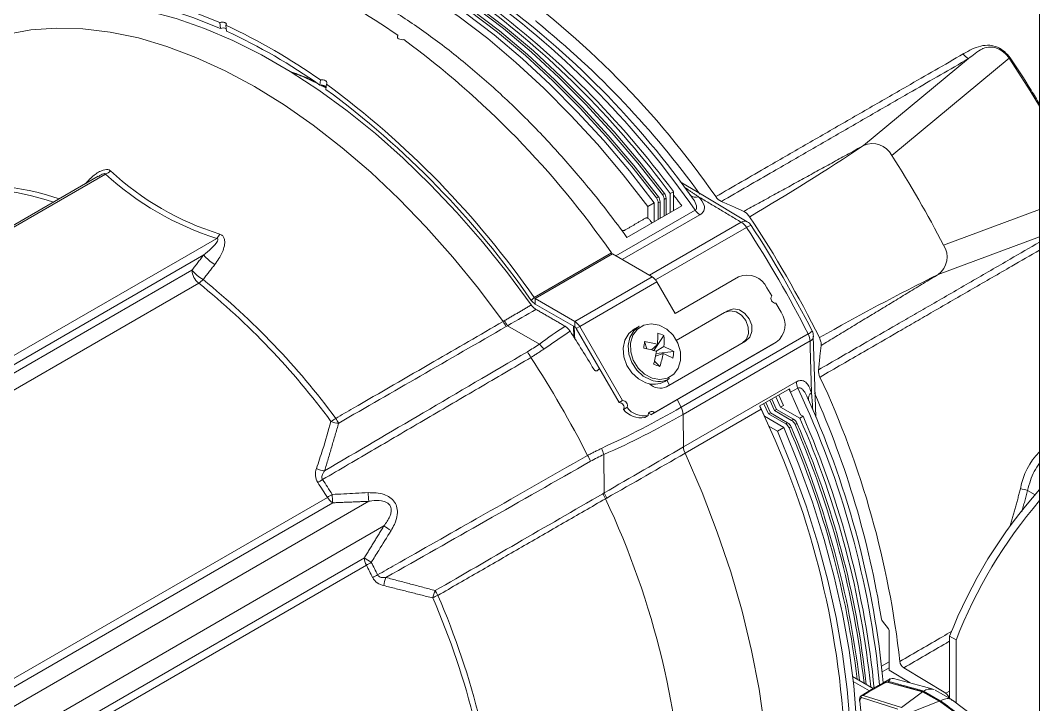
# Model space of a CAD drawing. Extents: x 8 to 113, y 2 to 87.
# Drawn here: x 76.43 to 81.84, y 66.85 to 70.48 of the extents above; entities that cross this region are included whole.
import ezdxf

# ---------------------------------------------------------------- set-up
doc = ezdxf.new("R2010")
doc.units = 0
doc.header["$MEASUREMENT"] = 0
doc.layers.add('OBJECT', color=7, linetype='CONTINUOUS')

msp = doc.modelspace()

# ---------------------------------------------------------------- linework, layer by layer
at = {"layer": 'OBJECT', "linetype": 'Continuous', "lineweight": 15}
for p, q in [((81.8421, 66.5225), (81.8421, 73.5571)), ((77.4957, 70.4368), (77.4927, 70.4677)), ((77.5274, 70.4226), (77.5247, 70.4534)), ((78.4356, 70.3892), (78.4367, 70.4004)), ((80.9082, 69.8158), (81.4655, 70.2768)), ((81.0578, 69.7635), (81.6807, 70.2785)), ((78.0239, 70.136), (78.0266, 70.1637)), ((78.0555, 70.1136), (78.0585, 70.1411)), ((76.848, 69.6526), (73.7417, 67.8594)), ((73.7569, 67.858), (76.8858, 69.6642)), ((79.8087, 69.5377), (79.8193, 69.5437)), ((79.8405, 69.556), (79.851, 69.5621)), ((79.8989, 69.5712), (79.8819, 69.5614)), ((79.8819, 69.4602), (79.8819, 69.5614)), ((79.8989, 69.47), (79.8989, 69.5712)), ((79.6529, 69.328), (79.9441, 69.4961)), ((79.7633, 69.493), (79.7972, 69.5125)), ((79.7633, 69.493), (79.7633, 69.4304)), ((79.7972, 69.5125), (79.7972, 69.4113)), ((79.8289, 69.5176), (79.8184, 69.5115)), ((79.8184, 69.5115), (79.8184, 69.4235)), ((79.8289, 69.5176), (79.8289, 69.4296)), ((79.8607, 69.5359), (79.8502, 69.5298)), ((79.8502, 69.5298), (79.8502, 69.4418)), ((79.8607, 69.5359), (79.8607, 69.4479)), ((79.5944, 69.2306), (80.0147, 69.4733)), ((80.0402, 69.449), (79.6281, 69.2111)), ((81.3328, 69.2872), (81.8421, 69.4768)), ((79.7721, 69.128), (80.2593, 69.4093)), ((80.2872, 69.3815), (79.805, 69.1031)), ((81.3032, 69.1316), (81.8421, 69.3319)), ((74.347, 67.5173), (77.4759, 69.3236)), ((74.3675, 67.4808), (77.4071, 69.2355)), ((79.1599, 69.0102), (79.5701, 69.2469)), ((79.1661, 69.0043), (79.5762, 69.2411)), ((79.7865, 69.1197), (79.5762, 69.2411)), ((74.3652, 67.4351), (77.3447, 69.1551)), ((79.3763, 68.8829), (79.7865, 69.1197)), ((79.9089, 68.925), (80.2447, 69.1189)), ((77.3804, 69.086), (74.3972, 67.3638)), ((79.4018, 68.856), (79.812, 69.0928)), ((79.812, 69.0928), (79.9089, 68.925)), ((80.4206, 69.0183), (80.3956, 69.0616)), ((79.1451, 68.9949), (79.1599, 69.0102)), ((79.1661, 69.0043), (79.1661, 68.9749)), ((79.3763, 68.8829), (79.1661, 69.0043)), ((79.3763, 68.8536), (79.1661, 68.9749)), ((80.4706, 68.9317), (80.4431, 68.9794)), ((79.9141, 68.7819), (80.1888, 68.9405)), ((79.9141, 68.7819), (80.1708, 68.9301)), ((80.1708, 68.9301), (80.1888, 68.9405)), ((79.1881, 68.7631), (79.0197, 68.8604)), ((79.3687, 68.8579), (79.3714, 68.7985)), ((79.3763, 68.8536), (79.3763, 68.8829)), ((79.4018, 68.856), (79.3838, 68.8456)), ((79.6108, 68.4526), (79.3838, 68.8456)), ((79.6288, 68.463), (79.4018, 68.856)), ((79.7181, 68.8586), (79.6919, 68.8434)), ((79.8488, 68.8088), (79.7946, 68.7287)), ((79.94, 68.4276), (80.6138, 68.8166)), ((80.654, 68.3761), (80.6415, 68.8052)), ((79.7466, 68.7764), (79.7579, 68.7383)), ((79.7797, 68.3885), (80.4267, 68.7621)), ((79.7821, 68.7322), (79.8141, 68.7613)), ((79.7977, 68.3989), (80.4447, 68.7725)), ((79.8491, 68.7493), (79.8073, 68.7249)), ((80.2823, 68.7786), (79.863, 68.5365)), ((80.6239, 68.7793), (79.9501, 68.3903)), ((80.4267, 68.7621), (80.4447, 68.7725)), ((79.8047, 68.6995), (79.8442, 68.7122)), ((79.9012, 68.723), (79.8072, 68.7128)), ((79.8271, 68.6448), (79.7987, 68.6726)), ((79.853, 68.5646), (79.8791, 68.5797)), ((79.8645, 68.5713), (79.8784, 68.5454)), ((79.9527, 68.2174), (80.5513, 68.563)), ((80.3581, 68.4346), (80.5153, 68.5254)), ((80.5208, 68.5073), (80.513, 68.5241)), ((80.5596, 68.5296), (80.5208, 68.5073)), ((79.6288, 68.463), (79.6108, 68.4526)), ((79.9188, 68.4688), (79.94, 68.4276)), ((80.4112, 68.4652), (80.4357, 68.4107)), ((80.4217, 68.4713), (80.4463, 68.4168)), ((80.4675, 68.4291), (80.4429, 68.4836)), ((80.4825, 68.4377), (80.4579, 68.4923)), ((80.5208, 68.5073), (80.574, 68.3872)), ((80.6212, 68.4545), (80.6111, 68.4771)), ((79.6529, 68.4266), (79.6349, 68.4162)), ((80.3649, 68.4173), (79.9609, 68.184)), ((80.3582, 68.4347), (80.3828, 68.3802)), ((80.3794, 68.4469), (80.404, 68.3924)), ((80.3899, 68.453), (80.4145, 68.3985)), ((80.4357, 68.4107), (80.4463, 68.4168)), ((80.4357, 68.4107), (80.5265, 68.3583)), ((80.4463, 68.4168), (80.5371, 68.3644)), ((80.4825, 68.4377), (80.4675, 68.4291)), ((80.5698, 68.37), (80.4675, 68.4291)), ((79.7472, 68.3736), (79.7652, 68.384)), ((79.7977, 68.3989), (79.7797, 68.3885)), ((79.9501, 68.3903), (79.9527, 68.2174)), ((80.3819, 68.3797), (80.3828, 68.3802)), ((80.3828, 68.3802), (80.4851, 68.3211)), ((80.404, 68.3924), (80.4145, 68.3985)), ((80.404, 68.3924), (80.4948, 68.34)), ((80.4145, 68.3985), (80.5053, 68.3461)), ((80.5265, 68.3583), (80.5371, 68.3644)), ((80.5867, 68.3798), (80.5698, 68.37)), ((80.5867, 68.3798), (80.574, 68.3872)), ((80.4046, 68.3284), (80.4511, 68.3015)), ((80.4511, 68.3015), (80.4851, 68.3211)), ((80.4948, 68.34), (80.5053, 68.3461)), ((80.5231, 68.3246), (80.5126, 68.3186)), ((80.5549, 68.343), (80.5443, 68.3369)), ((79.5298, 68.177), (79.5314, 67.9735)), ((81.7784, 67.9869), (81.818, 67.9642)), ((75.2921, 66.3503), (78.0632, 67.9501)), ((78.0918, 67.9213), (75.3218, 66.3223)), ((75.4162, 66.2739), (78.2834, 67.9291)), ((78.3633, 67.7988), (75.4933, 66.142)), ((75.4895, 66.0298), (78.2595, 67.6289)), ((78.27, 67.5909), (75.4989, 65.9911)), ((81.0081, 67.293), (81.0398, 67.2535)), ((81.0433, 67.2444), (81.0433, 67.0337)), ((81.3987, 67.1937), (81.3648, 67.2133)), ((81.3648, 66.8836), (81.3648, 67.2133)), ((81.3987, 66.8602), (81.3987, 67.1937)), ((81.0433, 67.078), (81.0035, 67.055)), ((81.0067, 67.0242), (81.0433, 67.0453)), ((81.155, 66.9658), (81.0433, 67.0337)), ((81.3441, 66.9108), (81.121, 67.0463)), ((80.9596, 66.9367), (80.8502, 66.9998)), ((80.9389, 66.9242), (80.8533, 66.9736)), ((81.0152, 66.9685), (80.9619, 66.9377)), ((81.0483, 66.9876), (81.0152, 66.9685)), ((81.2215, 66.9196), (81.0337, 66.9699)), ((81.0408, 66.974), (81.0348, 66.9705)), ((81.0348, 66.9705), (81.2226, 66.9202)), ((80.9064, 66.8999), (81.1085, 66.8353)), ((81.221, 66.9192), (81.1096, 66.8359)), ((81.221, 66.9192), (81.2215, 66.9196)), ((81.309, 66.8684), (81.221, 66.9192)), ((81.2226, 66.9202), (81.2231, 66.9206)), ((81.2268, 66.9227), (81.2231, 66.9206)), ((81.2231, 66.9206), (81.3115, 66.8695)), ((81.2268, 66.9227), (81.2272, 66.9229)), ((81.3152, 66.8717), (81.2268, 66.9227)), ((81.3755, 66.8774), (81.2885, 66.9277)), ((81.3441, 66.9108), (81.3648, 66.9227)), ((81.0894, 66.8271), (80.8967, 66.8888)), ((81.1575, 66.8083), (81.309, 66.8684)), ((81.5145, 66.7221), (81.3105, 66.8689)), ((81.3115, 66.8695), (81.3152, 66.8717)), ((81.3155, 66.8718), (81.3152, 66.8717)), ((81.6615, 66.6621), (81.3794, 66.8748))]:
    msp.add_line(p, q, dxfattribs=at)
at = {"layer": 'OBJECT', "linetype": 'Continuous', "lineweight": 15, "flags": 128}
for points in [[(79.8193, 69.5437), (79.6887, 69.7102), (79.5534, 69.8695), (79.4138, 70.0212), (79.2706, 70.1645), (79.1244, 70.2989), (78.9756, 70.4239), (78.8251, 70.5388), (78.6732, 70.6433), (78.5208, 70.737), (78.3683, 70.8193), (78.2165, 70.8901), (78.0659, 70.949), (77.9172, 70.9958), (77.771, 71.0303), (77.6278, 71.0523), (77.4882, 71.0617), (77.3529, 71.0586), (77.2223, 71.0429)], [(79.8405, 69.556), (79.7099, 69.7224), (79.5746, 69.8818), (79.435, 70.0334), (79.2918, 70.1768), (79.1456, 70.3112), (78.9969, 70.4361), (78.8463, 70.5511), (78.6945, 70.6556), (78.542, 70.7492), (78.3896, 70.8316), (78.2377, 70.9024), (78.0871, 70.9613), (77.9384, 71.008), (77.7922, 71.0425), (77.649, 71.0645), (77.5094, 71.074), (77.3741, 71.0709), (77.2435, 71.0552)], [(79.851, 69.5621), (79.7205, 69.7285), (79.5851, 69.8879), (79.4456, 70.0395), (79.3024, 70.1828), (79.1561, 70.3172), (79.0074, 70.4422), (78.8568, 70.5571), (78.705, 70.6616), (78.5525, 70.7553), (78.4001, 70.8377), (78.2483, 70.9084), (78.0977, 70.9673), (77.949, 71.0141), (77.8027, 71.0486), (77.6595, 71.0706), (77.52, 71.0801), (77.3846, 71.0769), (77.2541, 71.0613)], [(79.7633, 69.493), (79.632, 69.6613), (79.4958, 69.8224), (79.3553, 69.9758), (79.211, 70.1207), (79.0636, 70.2566), (78.9137, 70.3829), (78.7619, 70.499), (78.6088, 70.6046), (78.4551, 70.699), (78.3014, 70.7821), (78.1483, 70.8533), (77.9965, 70.9124), (77.8466, 70.9592), (77.6992, 70.9935), (77.5549, 71.0151), (77.4144, 71.024), (77.2782, 71.02), (77.147, 71.0033)], [(79.7972, 69.5125), (79.6659, 69.6809), (79.5297, 69.842), (79.3892, 69.9954), (79.245, 70.1403), (79.0976, 70.2762), (78.9477, 70.4025), (78.7959, 70.5186), (78.6428, 70.6242), (78.489, 70.7186), (78.3353, 70.8016), (78.1822, 70.8729), (78.0304, 70.932), (77.8805, 70.9788), (77.7331, 71.0131), (77.5889, 71.0347), (77.4484, 71.0436), (77.3122, 71.0396), (77.1809, 71.0229)], [(79.8087, 69.5377), (79.6782, 69.7041), (79.5428, 69.8635), (79.4033, 70.0151), (79.2601, 70.1584), (79.1138, 70.2928), (78.9651, 70.4178), (78.8145, 70.5327), (78.6627, 70.6372), (78.5103, 70.7309), (78.3578, 70.8133), (78.206, 70.884), (78.0554, 70.9429), (77.9067, 70.9897), (77.7604, 71.0242), (77.6172, 71.0462), (77.4777, 71.0557), (77.3423, 71.0525), (77.2118, 71.0368)], [(77.4927, 70.4677), (77.3451, 70.527), (77.1992, 70.5746), (77.0556, 70.6104), (76.9149, 70.6342), (76.7775, 70.6459), (76.6441, 70.6456), (76.5152, 70.6331), (76.3913, 70.6085)], [(77.4957, 70.4368), (77.3497, 70.4954), (77.2054, 70.5425), (77.0634, 70.5779), (76.9241, 70.6015), (76.7882, 70.6131), (76.6563, 70.6127), (76.5287, 70.6003), (76.4061, 70.576)], [(76.4344, 70.5351), (76.5612, 70.5593), (76.6931, 70.5707), (76.8297, 70.5694), (76.9704, 70.5552), (77.1146, 70.5283), (77.2616, 70.4887), (77.4109, 70.4367), (77.5618, 70.3725), (77.7137, 70.2963), (77.8658, 70.2084), (78.0177, 70.1093), (78.1686, 69.9993), (78.3179, 69.8789), (78.465, 69.7487), (78.6091, 69.6092), (78.7498, 69.4609), (78.8864, 69.3046), (79.0183, 69.1408), (79.1451, 68.9703)], [(78.9956, 68.8828), (78.8652, 69.0572), (78.7292, 69.2243), (78.5882, 69.3833), (78.443, 69.5335), (78.2942, 69.674), (78.1425, 69.8044), (77.9887, 69.9239), (77.8333, 70.0321), (77.6773, 70.1284), (77.5212, 70.2123), (77.3659, 70.2835), (77.212, 70.3416), (77.0603, 70.3864), (76.9115, 70.4176), (76.7663, 70.4351), (76.6254, 70.4388), (76.4894, 70.4288), (76.3589, 70.405)], [(81.8421, 70.0243), (81.7928, 70.1062), (81.6807, 70.2785), (81.6807, 70.2785), (81.6807, 70.2785)], [(80.2906, 69.4117), (80.0646, 69.547), (79.9352, 69.6234)], [(79.9684, 69.5795), (79.9685, 69.5795), (79.9765, 69.5823)], [(79.9971, 69.5417), (79.9917, 69.5493), (79.9823, 69.5616)], [(80.1888, 68.9405), (80.2177, 68.949), (80.2493, 68.9438), (80.2788, 68.9258), (80.3017, 68.8977), (80.3146, 68.8638), (80.3154, 68.8293), (80.3041, 68.7994), (80.2823, 68.7786)], [(80.1708, 68.9301), (80.1997, 68.9386), (80.2313, 68.9334), (80.2608, 68.9154), (80.2837, 68.8873), (80.2966, 68.8534), (80.2974, 68.8189), (80.2861, 68.789), (80.2643, 68.7682)], [(79.6919, 68.8434), (79.6626, 68.8186), (79.6422, 68.7832), (79.6333, 68.7407), (79.6368, 68.6949), (79.6524, 68.6499), (79.6786, 68.6098), (79.7132, 68.578), (79.753, 68.5575)], [(79.7181, 68.8586), (79.6887, 68.8337), (79.6683, 68.7983), (79.6595, 68.7558), (79.663, 68.71), (79.6786, 68.6651), (79.7048, 68.6249), (79.7394, 68.5931), (79.7792, 68.5726)], [(79.786, 68.5817), (79.8279, 68.5744), (79.8676, 68.5816), (79.9011, 68.6026), (79.9252, 68.6354), (79.9375, 68.6767), (79.9367, 68.7226), (79.9231, 68.7684), (79.8978, 68.8097), (79.8635, 68.8425), (79.8233, 68.8636), (79.7814, 68.8709), (79.7417, 68.8637), (79.7082, 68.8426), (79.6841, 68.8098), (79.6719, 68.7685), (79.6726, 68.7227), (79.6862, 68.6769), (79.7115, 68.6356), (79.7459, 68.6027), (79.786, 68.5817)], [(80.4511, 65.2803), (80.5312, 65.3857), (80.6027, 65.5017), (80.6653, 65.6278), (80.7187, 65.7635), (80.7627, 65.9083), (80.7971, 66.0616), (80.8218, 66.2226), (80.8366, 66.3909), (80.8416, 66.5655), (80.8366, 66.7459), (80.8218, 66.9313), (80.7971, 67.1208), (80.7627, 67.3138), (80.7187, 67.5094), (80.6653, 67.7068), (80.6027, 67.9051), (80.5312, 68.1037), (80.4511, 68.3015)], [(80.4851, 65.2999), (80.5652, 65.4053), (80.6367, 65.5213), (80.6992, 65.6474), (80.7526, 65.7831), (80.7966, 65.9279), (80.831, 66.0812), (80.8557, 66.2422), (80.8706, 66.4105), (80.8755, 66.5851), (80.8706, 66.7655), (80.8557, 66.9508), (80.831, 67.1404), (80.7966, 67.3334), (80.7526, 67.529), (80.6992, 67.7264), (80.6367, 67.9247), (80.5652, 68.1233), (80.4851, 68.3211)], [(80.4067, 66.3431), (80.4001, 66.5346), (80.3825, 66.7317), (80.3538, 66.9333), (80.3142, 67.1384), (80.2639, 67.3462), (80.2031, 67.5556), (80.1321, 67.7658), (80.0512, 67.9756), (79.9609, 68.184)], [(81.0321, 66.9707), (81.026, 66.9713), (81.0203, 66.9706), (81.0152, 66.9685), (81.0152, 66.9685)], [(81.2826, 66.9308), (81.2265, 66.9463), (81.0666, 66.9899)], [(80.9597, 66.9363), (80.9499, 66.9308), (80.8945, 66.8976)]]:
    msp.add_lwpolyline(points, dxfattribs=at)
at = {"layer": 'OBJECT', "linetype": 'Continuous', "lineweight": 15}
for centre, radius, start, end in [((76.6129, 67.8208), 3.1592, 54.7402, 65.2652), ((76.2243, 66.8296), 4.7523, 34.8508, 54.5369), ((76.2212, 66.8614), 4.63, 35.6754, 54.6838), ((76.0576, 66.7196), 4.8209, 34.8332, 53.8858), ((75.9952, 66.6875), 4.8533, 36.4543, 53.2505), ((75.9698, 66.6706), 4.8643, 36.463, 52.9736), ((79.191, 70.488), 0.0242, 200.7407, 230.4617), ((76.1766, 66.7622), 4.7684, 35.895, 51.0292), ((77.5086, 70.4077), 0.0318, 56.1541, 113.951), ((76.2028, 67.584), 3.1592, 54.7402, 65.2652), ((76.2197, 67.584), 3.1253, 54.7402, 65.2652), ((78.4461, 70.3936), 0.0117, 143.8303, 234.1442), ((78.4604, 70.4117), 0.0349, 236.6858, 283.6717), ((75.5989, 66.481), 4.8395, 34.8574, 53.6307), ((81.5592, 70.5026), 0.2549, 298.4687, 299.6715), ((78.035, 70.1299), 0.0348, 56.8503, 104.007), ((78.0486, 70.1481), 0.0121, 324.6583, 59.9385), ((75.1888, 66.2442), 4.8395, 34.8574, 53.6307), ((78.0323, 70.1022), 0.0348, 59.3167, 104.1065), ((75.2165, 66.2586), 4.7876, 34.8574, 53.6307), ((73.7557, 80.5844), 12.9275, 300.43233, 303.59243), ((80.9554, 69.7106), 0.1153, 27.3445, 114.1373), ((75.9721, 66.5098), 6.0375, 27.38935, 32.61065), ((76.8588, 69.7391), 0.0796, 289.7744, 313.0539), ((77.9508, 70.8277), 1.5773, 227.5279, 252.4775), ((77.932, 70.7771), 1.4965, 227.0914, 252.914), ((76.2002, 68.274), 1.3331, 70.7389, 99.0218), ((76.1808, 68.2614), 1.3255, 71.0911, 99.0417), ((75.183, 66.0871), 5.5212, 35.9442, 39.4044), ((79.7833, 69.5156), 0.0456, 2.5282, 38.0842), ((79.8046, 69.5278), 0.0456, 2.5282, 38.0842), ((79.8151, 69.5339), 0.0456, 2.5282, 38.0842), ((80.0164, 69.5837), 0.0425, 228.4027, 292.5518), ((80.1877, 69.5879), 0.0765, 213.9613, 243.6163), ((79.7728, 69.5095), 0.0456, 2.5282, 38.0842), ((80.0842, 69.5209), 0.0843, 214.4455, 238.5548), ((75.2602, 66.0988), 6.0486, 26.49364, 33.50636), ((75.5396, 66.335), 5.2399, 35.8638, 36.1036), ((80.2774, 69.3837), 0.0314, 64.1689, 125.2267), ((80.2138, 69.3356), 0.0866, 32.0494, 58.329), ((80.323, 69.3352), 0.0586, 101.66, 127.679), ((75.2038, 66.0663), 6.0689, 26.94751, 33.11139), ((80.2593, 69.3587), 0.062, 33.1153, 59.1512), ((75.2665, 66.1025), 6.0228, 26.94699, 33.11191), ((77.4116, 69.3868), 0.0902, 315.4777, 333.5379), ((79.6332, 69.3799), 0.0151, 226.7261, 292.5033), ((81.2365, 69.2249), 0.1147, 305.5995, 32.9149), ((77.5881, 69.387), 0.236, 219.9359, 238.8525), ((79.5869, 69.2585), 0.0204, 214.4298, 238.5676), ((77.442, 69.1617), 0.0976, 183.8769, 230.8413), ((77.5257, 69.3068), 0.2362, 219.9615, 238.8161), ((79.7475, 69.0573), 0.0736, 28.8556, 58.0453), ((80.291, 69.0132), 0.1153, 24.8163, 113.6431), ((87.2735, 57.135), 13.4002, 116.4578, 119.50643), ((77.3268, 69.1755), 0.1043, 300.9302, 317.2684), ((74.8926, 66.003), 3.9616, 36.3743, 51.099), ((74.908, 66.0122), 3.9738, 36.3743, 51.099), ((79.1768, 69.0217), 0.0204, 214.4298, 238.5676), ((80.4422, 69.0048), 0.0254, 147.8486, 272.1514), ((79.2023, 69.0341), 0.0694, 214.4298, 238.5676), ((80.3764, 68.8653), 0.1153, 306.3512, 35.1851), ((79.4541, 69.1531), 0.5322, 210.5136, 213.9024), ((79.4125, 69.1352), 0.4794, 211.2145, 214.976), ((81.5069, 65.5765), 3.941, 123.6336, 126.0425), ((79.3374, 68.8205), 0.0736, 28.8556, 58.0453), ((79.3649, 68.8352), 0.0216, 28.8556, 58.0453), ((74.3505, 65.5742), 5.9677, 30.80363, 33.07497), ((79.3964, 68.805), 0.42, 354.0364, 2.0583), ((79.7587, 68.601), 0.2265, 66.5662, 75.3076), ((79.5412, 68.7776), 0.3091, 354.7516, 5.7999), ((80.591, 68.8717), 0.0597, 292.4547, 317.9801), ((80.5366, 68.7756), 0.0874, 2.3953, 27.9368), ((80.6118, 68.8071), 0.0304, 293.5898, 356.2904), ((80.5801, 68.8037), 0.062, 1.6775, 26.944), ((78.9766, 68.5662), 0.289, 35.8241, 42.9501), ((80.7804, 68.6219), 1.0453, 171.4973, 173.4128), ((79.5876, 68.0119), 0.7461, 72.719, 78.053), ((79.6693, 68.2717), 0.5106, 73.517, 81.2846), ((79.738, 68.464), 0.3061, 57.7971, 68.7301), ((78.6928, 68.4261), 0.5231, 30.5115, 34.4186), ((74.2764, 65.5309), 5.8033, 27.07702, 33.00131), ((79.1134, 68.8396), 0.7053, 344.9139, 350.5885), ((79.3582, 68.7996), 0.4938, 341.7309, 349.8111), ((79.6951, 68.3145), 0.4248, 61.6827, 69.4531), ((79.672, 68.7358), 0.2295, 348.0887, 356.8214), ((80.1089, 69.5132), 0.9131, 249.8536, 252.0202), ((80.7456, 68.6216), 0.0765, 176.3865, 206.0381), ((79.8215, 68.6835), 0.1187, 249.1349, 299.0506), ((76.3052, 66.5464), 4.8249, 6.3466, 25.0328), ((79.7953, 68.6684), 0.1187, 249.1349, 299.0506), ((79.8288, 68.6098), 0.0809, 225.2472, 295.0434), ((80.5848, 68.5366), 0.0704, 189.2081, 204.6513), ((80.6364, 68.5663), 0.0851, 182.1755, 205.4884), ((76.2305, 66.4899), 4.7856, 5.5871, 25.2282), ((79.6295, 68.4373), 0.0257, 335.5131, 91.6207), ((80.6571, 68.4718), 0.0419, 127.1846, 190.8924), ((76.2163, 66.5379), 4.8476, 9.0964, 23.9276), ((77.467, 72.7102), 4.9453, 294.497, 300.0042), ((79.6115, 68.4269), 0.0257, 335.5131, 91.6207), ((79.7262, 68.4875), 0.1158, 218.0043, 280.4551), ((79.7442, 68.4979), 0.1158, 218.0043, 280.4551), ((79.8627, 68.3866), 0.0874, 2.3953, 27.9368), ((80.5099, 68.4842), 0.1597, 198.0986, 204.7873), ((76.2472, 66.4457), 4.5653, 1.6388, 25.585), ((76.2896, 66.5196), 4.7441, 5.4331, 24.0705), ((77.9281, 68.616), 0.3054, 300.344, 305.9853), ((78.5725, 68.6442), 0.5404, 210.6261, 213.7808), ((77.8252, 72.0572), 4.2381, 293.7154, 300.0907), ((79.7832, 68.3877), 0.0184, 37.8552, 191.4554), ((79.763, 68.3725), 0.0232, 43.8649, 81.1845), ((80.502, 68.3199), 0.0456, 21.915, 57.4733), ((80.5125, 68.3259), 0.0456, 21.915, 57.4733), ((76.2352, 66.4641), 4.7351, 5.8244, 23.7352), ((76.2629, 66.4775), 4.7238, 5.5427, 23.7476), ((78.1248, 68.4513), 0.1076, 246.7406, 269.2238), ((80.4702, 68.3015), 0.0456, 21.915, 57.4733), ((80.4808, 68.3076), 0.0456, 21.915, 57.4733), ((76.0557, 66.3928), 4.8551, 7.0155, 23.3685), ((76.0727, 66.4012), 4.8483, 6.8435, 23.3738), ((76.1928, 66.441), 4.7466, 6.3392, 23.5421), ((76.21, 66.4493), 4.7396, 6.1647, 23.5495), ((79.253, 68.0934), 0.2891, 16.8027, 23.7807), ((167.7745, -83.9615), 175.7017, 119.989065, 120.14781), ((80.0377, 68.2207), 0.0851, 182.1755, 205.4884), ((82.0798, 67.9437), 0.3428, 133.9031, 171.196), ((78.9821, 67.9118), 0.5301, 25.6874, 29.4626), ((47.1558, 125.0393), 65.6407, 299.566687, 299.984665), ((78.0839, 68.0728), 0.0843, 159.0132, 211.632), ((78.056, 68.2018), 0.1111, 242.7785, 266.1738), ((77.7302, 68.5133), 0.5607, 300.1874, 303.2626), ((74.1443, 65.4562), 4.6451, 32.4713, 33.6268), ((74.158, 65.4641), 4.6594, 32.4713, 33.6268), ((78.8683, 68.0007), 0.5893, 182.4958, 186.9728), ((83.7349, 66.2944), 2.542, 138.127, 158.8102), ((82.0128, 69.0135), 1.053, 255.0426, 257.1376), ((77.6511, 68.6602), 0.821, 300.1273, 302.2279), ((78.1376, 67.9955), 0.0872, 211.3843, 238.2804), ((78.8418, 67.9918), 0.7533, 181.9862, 185.3672), ((80.0087, 68.208), 0.5399, 206.2218, 209.4714), ((79.9727, 68.1809), 0.4876, 205.1666, 208.764), ((75.5566, 66.0619), 4.4038, 1.7148, 25.2792), ((83.7689, 66.2748), 2.542, 139.2863, 158.8102), ((78.7227, 68.2955), 0.6131, 234.1086, 238.3564), ((78.3473, 67.6326), 0.0878, 182.4367, 208.3975), ((78.7184, 68.3064), 0.8182, 235.8909, 238.9557), ((78.6582, 66.9147), 0.7796, 117.6484, 119.8605), ((74.1595, 65.4618), 4.6592, 26.4781, 27.3912), ((74.1458, 65.4539), 4.6449, 26.4781, 27.3912), ((78.591, 67.0232), 0.5782, 116.8307, 119.813), ((78.3763, 67.5631), 0.0822, 207.7401, 260.3261), ((78.475, 67.475), 0.1127, 153.5896, 176.3808), ((78.7306, 67.4018), 0.1089, 150.261, 172.1247), ((79.1274, 67.6991), 0.5484, 206.3405, 209.3598), ((78.7741, 67.1508), 0.306, 114.0207, 119.6513), ((74.7943, 65.7583), 4.1722, 13.8093, 23.4219), ((74.8093, 65.7667), 4.185, 13.8093, 23.4219), ((81.0272, 67.3085), 0.0246, 189.7925, 219.0053), ((81.0281, 67.2438), 0.0152, 2.4525, 39.9574), ((81.1472, 67.0854), 0.047, 186.876, 236.1987), ((81.4331, 66.1004), 0.9574, 114.7615, 123.3732), ((81.1179, 66.697), 0.2868, 107.4081, 122.896), ((81.0329, 66.9623), 0.00846, 76.961, 95.3637), ((81.0526, 66.9694), 0.0206, 176.411, 179.0122), ((81.0331, 66.966), 0.00391, 80.4327, 104.5288), ((81.0467, 66.95), 0.0237, 120.012, 123.1516), ((80.9167, 66.8757), 0.0309, 134.5453, 183.5926), ((80.9081, 66.8933), 0.0123, 156.4146, 201.503), ((81.2597, 66.8783), 0.0552, 71.6806, 126.0889), ((81.3181, 66.8718), 0.0468, 15.7066, 56.2937), ((80.8959, 66.8733), 0.01, 177.3901, 180), ((80.8909, 66.8738), 0.005, 180.5054, 240.599), ((80.8959, 66.8733), 0.01, 180, 186.4656), ((80.8896, 66.873), 0.00372, 192.615, 252.2044), ((80.9135, 66.8703), 0.025, 132.2974, 181.953), ((77.5572, 66.4624), 3.356, 353.0322, 6.9678)]:
    msp.add_arc(centre, radius, start, end, dxfattribs=at)
for centre, major_axis, ratio, start_param, end_param in [((79.5106, 66.1458), (5.759, -1.2811), 0.198331, 1.31253, 1.346221), ((82.0031, 66.3723), (0.6996, -0.4919), 0.108829, 3.057234, 3.070323), ((82.0026, 66.3726), (0.6943, -0.494), 0.104684, 3.093765, 3.106856), ((77.0106, 68.0702), (13.5348, -9.6488), 0.094709, 1.299778, 1.31529)]:
    msp.add_ellipse(centre, major_axis=major_axis, ratio=ratio, start_param=start_param, end_param=end_param, dxfattribs=at)
for points, knots in [([(79.4492, 69.5919), (79.391, 69.6605), (79.2743, 69.7983), (79.0888, 69.99), (78.896, 70.1695), (78.6991, 70.3317), (78.5009, 70.4752), (78.3017, 70.6), (78.1002, 70.7067), (77.9005, 70.7925), (77.7055, 70.8568), (77.5162, 70.8995), (77.33, 70.9229), (77.211, 70.9199), (77.1512, 70.9185)], [0, 0, 0, 0, 0.082062, 0.164694, 0.249123, 0.334172, 0.416234, 0.498866, 0.583295, 0.668345, 0.750383, 0.832421, 0.915613, 1, 1, 1, 1]), ([(77.4927, 70.4677), (77.4952, 70.4683), (77.5002, 70.4697), (77.5084, 70.47), (77.5159, 70.469), (77.5221, 70.4666), (77.5262, 70.4632), (77.5276, 70.4591), (77.5266, 70.4557), (77.5251, 70.4539), (77.5247, 70.4534)], [0, 0, 0, 0, 0.13435, 0.268633, 0.402971, 0.540397, 0.675686, 0.814722, 0.949327, 1, 1, 1, 1]), ([(80.1242, 69.5452), (80.2163, 69.5983), (80.3794, 69.6925), (80.5768, 69.8063), (80.7529, 69.9077), (80.9284, 70.0088), (81.1685, 70.1471), (81.3374, 70.2444), (81.437, 70.3017)], [0, 0, 0, 0, 0.2079, 0.368445, 0.448718, 0.60926, 0.769806, 1, 1, 1, 1]), ([(81.437, 70.3017), (81.4378, 70.3022), (81.467, 70.3189), (81.5101, 70.3426), (81.5744, 70.3504), (81.6187, 70.339), (81.6572, 70.3157), (81.6759, 70.2926), (81.6853, 70.2811)], [0, 0, 0, 0, 0.01186, 0.400275, 0.577865, 0.721206, 0.860697, 1, 1, 1, 1]), ([(81.437, 70.3017), (81.4413, 70.2963), (81.4501, 70.2855), (81.4604, 70.2797), (81.4655, 70.2769)], [0, 0, 0, 0, 0.5, 1, 1, 1, 1]), ([(81.6807, 70.2785), (81.6807, 70.2785), (81.673, 70.29), (81.6535, 70.3109), (81.6195, 70.3317), (81.5939, 70.3376), (81.5683, 70.3385), (81.5523, 70.3348), (81.5259, 70.3228), (81.5001, 70.3042), (81.477, 70.286), (81.4655, 70.2768), (81.4655, 70.2768)], [0, 0, 0, 0, 0.000008, 0.138336, 0.276648, 0.396795, 0.417207, 0.570266, 0.591197, 0.794579, 0.999992, 1, 1, 1, 1]), ([(81.4655, 70.2769), (81.3661, 70.2195), (81.1973, 70.122), (80.9575, 69.9835), (80.7821, 69.8823), (80.6062, 69.7807), (80.4089, 69.6667), (80.2457, 69.5726), (80.1537, 69.5194)], [0, 0, 0, 0, 0.230198, 0.390744, 0.551287, 0.631559, 0.792103, 1, 1, 1, 1]), ([(81.6853, 70.2811), (81.7234, 70.2242), (81.7776, 70.1435), (81.8274, 70.0596), (81.8421, 70.0349)], [0, 0, 0, 0, 0.704536, 1, 1, 1, 1]), ([(77.8635, 70.209), (77.8934, 70.1986), (77.9361, 70.1837), (77.9795, 70.1621), (77.9925, 70.1556)], [0, 0, 0, 0, 0.700518, 1, 1, 1, 1]), ([(78.0109, 70.1441), (77.9809, 70.1595), (77.9343, 70.1834), (77.8888, 70.1977), (77.8725, 70.2028)], [0, 0, 0, 0, 0.642205, 1, 1, 1, 1]), ([(78.0569, 70.1245), (78.0563, 70.1259), (78.0551, 70.1284), (78.0524, 70.1305), (78.0512, 70.1315)], [0, 0, 0, 0, 0.533309, 1, 1, 1, 1]), ([(76.7802, 69.6135), (76.7944, 69.6293), (76.8149, 69.6522), (76.8485, 69.6747), (76.871, 69.6855), (76.8907, 69.6895), (76.9047, 69.6876), (76.9107, 69.6829), (76.9132, 69.681)], [0, 0, 0, 0, 0.371346, 0.538299, 0.706131, 0.814705, 0.924235, 1, 1, 1, 1]), ([(76.8858, 69.6642), (76.8856, 69.6647), (76.8853, 69.6656), (76.884, 69.6665), (76.8822, 69.667), (76.8793, 69.6669), (76.8724, 69.6652), (76.8612, 69.6604), (76.8531, 69.6549), (76.8485, 69.6518)], [0, 0, 0, 0, 0.05799, 0.10262, 0.147366, 0.204283, 0.303271, 0.60944, 1, 1, 1, 1]), ([(80.0327, 69.5444), (80.0453, 69.5294), (80.0629, 69.5084), (80.0647, 69.4786), (80.0574, 69.4611), (80.0452, 69.4525), (80.0402, 69.449)], [0, 0, 0, 0, 0.484963, 0.675899, 0.868393, 1, 1, 1, 1]), ([(80.0147, 69.4733), (80.0164, 69.4746), (80.0202, 69.4775), (80.0228, 69.4857), (80.0208, 69.5038), (80.0107, 69.5236), (79.9996, 69.5378), (79.9967, 69.5414)], [0, 0, 0, 0, 0.082281, 0.184661, 0.35855, 0.835914, 1, 1, 1, 1]), ([(80.1537, 69.5194), (80.1758, 69.5096), (80.2153, 69.492), (80.2549, 69.4744), (80.2722, 69.4666)], [0, 0, 0, 0, 0.56, 1, 1, 1, 1]), ([(80.3037, 69.4379), (80.2989, 69.4442), (80.2894, 69.4569), (80.278, 69.4634), (80.2722, 69.4666)], [0, 0, 0, 0, 0.49976, 1, 1, 1, 1]), ([(79.7731, 69.4226), (79.7715, 69.4245), (79.7682, 69.4282), (79.7623, 69.4314), (79.757, 69.4324), (79.7536, 69.4318), (79.7521, 69.431), (79.7517, 69.4308)], [0, 0, 0, 0, 0.29148, 0.56099, 0.754894, 0.949736, 1, 1, 1, 1]), ([(77.4923, 69.3466), (77.4971, 69.3444), (77.5067, 69.3398), (77.516, 69.3257), (77.5204, 69.3038), (77.5142, 69.2653), (77.4942, 69.2236), (77.4736, 69.1954), (77.466, 69.185)], [0, 0, 0, 0, 0.087297, 0.174538, 0.284702, 0.464437, 0.802351, 1, 1, 1, 1]), ([(77.4071, 69.2355), (77.4205, 69.2469), (77.4473, 69.2697), (77.4735, 69.296), (77.4815, 69.3134), (77.4824, 69.3171), (77.482, 69.32), (77.481, 69.3218), (77.4791, 69.323), (77.4773, 69.3234), (77.4762, 69.3235), (77.4759, 69.3236)], [0, 0, 0, 0, 0.41911, 0.839951, 0.8802, 0.924729, 0.942602, 0.960653, 0.976828, 0.994028, 1, 1, 1, 1]), ([(80.6693, 68.6264), (80.7469, 68.6712), (80.8863, 68.7517), (81.0557, 68.8494), (81.1781, 68.9201), (81.3091, 68.9957), (81.4787, 69.0936), (81.6696, 69.2038), (81.7903, 69.2734), (81.8421, 69.3033)], [0, 0, 0, 0, 0.196407, 0.352581, 0.43067, 0.50876, 0.687237, 0.865714, 1, 1, 1, 1]), ([(81.8421, 69.2618), (81.7927, 69.2332), (81.6745, 69.1648), (81.4861, 69.0558), (81.3165, 68.9577), (81.1856, 68.8819), (81.0631, 68.8111), (80.8939, 68.7133), (80.7545, 68.6328), (80.6769, 68.588)], [0, 0, 0, 0, 0.128835, 0.308434, 0.488034, 0.566615, 0.645196, 0.802354, 1, 1, 1, 1]), ([(79.1451, 68.9703), (79.1492, 68.965), (79.157, 68.9554), (79.1659, 68.9495), (79.17, 68.9468)], [0, 0, 0, 0, 0.540768, 1, 1, 1, 1]), ([(79.17, 68.9468), (79.1202, 68.9182), (79.0704, 68.8895), (79.0197, 68.8604), (79.0197, 68.8604)], [0, 0, 0, 0, 0.999987, 1, 1, 1, 1]), ([(78.1075, 68.3689), (78.1384, 68.3868), (78.3118, 68.4872), (78.6078, 68.6585), (78.873, 68.8119), (78.9956, 68.8828)], [0, 0, 0, 0, 0.104198, 0.585846, 1, 1, 1, 1]), ([(79.0124, 68.8562), (78.8601, 68.7684), (78.5638, 68.5975), (78.2674, 68.4267), (78.1234, 68.3437)], [0, 0, 0, 0, 0.514049, 1, 1, 1, 1]), ([(79.0197, 68.8604), (79.0197, 68.8604), (79.0172, 68.859), (79.0148, 68.8576), (79.0124, 68.8562)], [0, 0, 0, 0, 0.00028, 1, 1, 1, 1]), ([(79.3512, 68.831), (79.3472, 68.8364), (79.3391, 68.8476), (79.3292, 68.8543), (79.3241, 68.8578)], [0, 0, 0, 0, 0.484766, 1, 1, 1, 1]), ([(79.3728, 68.8556), (79.3736, 68.8387), (79.3745, 68.8173), (79.3755, 68.796), (79.3757, 68.7916)], [0, 0, 0, 0, 0.793889, 1, 1, 1, 1]), ([(79.3512, 68.831), (79.3408, 68.8241), (79.2943, 68.7936), (79.2473, 68.7608), (79.2109, 68.7354)], [0, 0, 0, 0, 0.224509, 1, 1, 1, 1]), ([(80.6828, 68.7555), (80.6829, 68.7621), (80.683, 68.7752), (80.6768, 68.7898), (80.6737, 68.7971)], [0, 0, 0, 0, 0.49976, 1, 1, 1, 1]), ([(79.1243, 68.7218), (79.1459, 68.7351), (79.1676, 68.7485), (79.1881, 68.7631), (79.1881, 68.7631)], [0, 0, 0, 0, 0.999969, 1, 1, 1, 1]), ([(80.6693, 68.6264), (80.6718, 68.6505), (80.6763, 68.6935), (80.6808, 68.7366), (80.6828, 68.7555)], [0, 0, 0, 0, 0.56, 1, 1, 1, 1]), ([(78.0486, 68.0909), (78.2229, 68.1935), (78.5813, 68.4042), (78.9401, 68.6141), (79.1243, 68.7218)], [0, 0, 0, 0, 0.486656, 1, 1, 1, 1]), ([(79.4971, 68.6236), (79.4963, 68.6228), (79.4945, 68.6212), (79.4912, 68.6203), (79.4877, 68.6205), (79.4837, 68.6221), (79.4797, 68.6253), (79.4775, 68.6285), (79.4763, 68.6302)], [0, 0, 0, 0, 0.13998, 0.280619, 0.41212, 0.549238, 0.769119, 1, 1, 1, 1]), ([(80.5513, 68.563), (80.5583, 68.566), (80.5721, 68.572), (80.5932, 68.5675), (80.6164, 68.5484), (80.6259, 68.5217), (80.6317, 68.5052)], [0, 0, 0, 0, 0.163498, 0.325711, 0.581357, 1, 1, 1, 1]), ([(80.6111, 68.4771), (80.6099, 68.4801), (80.6045, 68.4936), (80.5945, 68.5105), (80.5818, 68.5252), (80.5728, 68.5308), (80.5654, 68.5321), (80.5614, 68.5304), (80.5596, 68.5296)], [0, 0, 0, 0, 0.108511, 0.498484, 0.697815, 0.839633, 0.923711, 1, 1, 1, 1]), ([(78.0052, 68.103), (78.0163, 68.1359), (78.0442, 68.219), (78.068, 68.3022), (78.0823, 68.3525)], [0, 0, 0, 0, 0.396331, 1, 1, 1, 1]), ([(78.33, 67.5391), (78.361, 67.5567), (78.5352, 67.6556), (78.9067, 67.8663), (79.2467, 68.0602), (79.4436, 68.1725)], [0, 0, 0, 0, 0.083466, 0.469044, 1, 1, 1, 1]), ([(79.4598, 68.1415), (79.2743, 68.0359), (78.9126, 67.83), (78.5504, 67.625), (78.374, 67.5251)], [0, 0, 0, 0, 0.513008, 1, 1, 1, 1]), ([(79.5298, 68.177), (79.5298, 68.177), (79.506, 68.1664), (79.4829, 68.154), (79.4598, 68.1415)], [0, 0, 0, 0, 0.00003, 1, 1, 1, 1]), ([(78.0486, 68.0909), (78.043, 68.0828), (78.036, 68.0725), (78.0334, 68.0574), (78.0343, 68.0499), (78.0368, 68.0459), (78.0377, 68.0444)], [0, 0, 0, 0, 0.580897, 0.740076, 0.900892, 1, 1, 1, 1]), ([(81.8421, 68.1307), (81.8319, 68.1167), (81.8022, 68.0761), (81.7878, 68.0223), (81.7784, 67.9869)], [0, 0, 0, 0, 0.343261, 1, 1, 1, 1]), ([(78.0889, 67.9657), (78.1302, 67.9675), (78.1937, 67.9704), (78.2573, 67.9738), (78.2796, 67.975)], [0, 0, 0, 0, 0.648493, 1, 1, 1, 1]), ([(78.2796, 67.975), (78.3084, 67.9746), (78.3491, 67.9741), (78.3965, 67.951), (78.4213, 67.9264), (78.4345, 67.8938), (78.4356, 67.8526), (78.4228, 67.811), (78.4074, 67.7845), (78.4011, 67.7736)], [0, 0, 0, 0, 0.269459, 0.38121, 0.493906, 0.593567, 0.708386, 0.879636, 1, 1, 1, 1]), ([(78.3633, 67.7988), (78.3751, 67.8147), (78.3909, 67.8361), (78.4015, 67.8679), (78.403, 67.8865), (78.3987, 67.9026), (78.3897, 67.9151), (78.3737, 67.926), (78.3425, 67.9345), (78.3108, 67.9334), (78.2885, 67.9299), (78.2834, 67.9291)], [0, 0, 0, 0, 0.248555, 0.333335, 0.418738, 0.477068, 0.535602, 0.604493, 0.713168, 0.934338, 1, 1, 1, 1]), ([(78.636, 67.4558), (78.78, 67.5391), (79.0762, 67.7104), (79.3723, 67.8816), (79.5243, 67.9695)], [0, 0, 0, 0, 0.486388, 1, 1, 1, 1]), ([(79.5243, 67.9695), (79.5267, 67.9709), (79.529, 67.9722), (79.5314, 67.9735), (79.5314, 67.9735)], [0, 0, 0, 0, 0.99971, 1, 1, 1, 1]), ([(78.4011, 67.7736), (78.3791, 67.7386), (78.344, 67.6827), (78.3094, 67.6264), (78.2964, 67.6053)], [0, 0, 0, 0, 0.624896, 1, 1, 1, 1]), ([(78.33, 67.5391), (78.3311, 67.5372), (78.3333, 67.5334), (78.34, 67.5285), (78.3536, 67.5239), (78.3656, 67.5246), (78.374, 67.5251)], [0, 0, 0, 0, 0.128041, 0.255391, 0.47932, 1, 1, 1, 1]), ([(81.1005, 67.0797), (81.1761, 67.1234), (81.2681, 67.1766), (81.3593, 67.2304), (81.3757, 67.24)], [0, 0, 0, 0, 0.8205, 1, 1, 1, 1]), ([(81.3648, 67.1881), (81.3589, 67.1846), (81.2782, 67.1371), (81.1966, 67.09), (81.121, 67.0463)], [0, 0, 0, 0, 0.072548, 1, 1, 1, 1]), ([(81.0666, 66.9898), (81.0615, 66.99), (81.0519, 66.9903), (81.0446, 66.9807), (81.0411, 66.9746), (81.0408, 66.9741), (81.0408, 66.974)], [0, 0, 0, 0, 0.499004, 0.956953, 0.994824, 1, 1, 1, 1]), ([(81.0408, 66.974), (81.0408, 66.9741), (81.041, 66.9746), (81.0415, 66.9764), (81.0434, 66.9818), (81.0454, 66.9872), (81.0483, 66.987), (81.0487, 66.987)], [0, 0, 0, 0, 0.008533, 0.081528, 0.262289, 0.889437, 1, 1, 1, 1]), ([(80.9064, 66.8999), (80.9064, 66.8999), (80.903, 66.8998), (80.8999, 66.899), (80.8968, 66.8982)], [0, 0, 0, 0, 0.019973, 1, 1, 1, 1]), ([(81.3155, 66.8718), (81.3251, 66.876), (81.3444, 66.8843), (81.3665, 66.8838), (81.3754, 66.8761), (81.3784, 66.8734)], [0, 0, 0, 0, 0.396088, 0.792171, 1, 1, 1, 1])]:
    msp.add_open_spline(points, degree=3, knots=knots, dxfattribs=at)
for points in [[(78.4393, 70.3841), (78.4412, 70.3826)], [(81.4655, 70.2768), (81.4655, 70.2769)], [(78.0547, 70.1585), (78.054, 70.1591)], [(78.0576, 70.1221), (78.0269, 70.1366)], [(78.0315, 70.1368), (78.0569, 70.1245)], [(78.0512, 70.1315), (78.0501, 70.1322)], [(80.2722, 69.4666), (80.9082, 69.8158)], [(79.8989, 69.5545), (79.9441, 69.4961)], [(79.9581, 69.5933), (79.9765, 69.5823)], [(79.9765, 69.5823), (80.0327, 69.5444)], [(80.2593, 69.4093), (80.0327, 69.5444)], [(79.7517, 69.4308), (79.639, 69.3659)], [(77.3447, 69.1551), (77.4071, 69.2355)], [(77.466, 69.185), (77.4034, 69.1047)], [(81.3032, 69.1316), (80.6828, 68.7555)], [(79.0025, 68.8868), (79.1451, 68.9703)], [(79.3241, 68.8578), (79.17, 68.9468)], [(78.9956, 68.8828), (79.0025, 68.8868)], [(79.2109, 68.7354), (79.1434, 68.6917)], [(80.6317, 68.5052), (80.6239, 68.7793)], [(79.1434, 68.6917), (78.0377, 68.0444)], [(79.5067, 68.6328), (79.4971, 68.6236)], [(80.513, 68.5241), (80.5208, 68.5073)], [(80.6317, 68.5052), (80.6375, 68.4351)], [(80.3649, 68.4173), (80.3569, 68.4345)], [(80.6375, 68.4351), (80.6381, 68.4147)], [(78.1234, 68.3437), (78.0486, 68.0909)], [(79.4436, 68.1725), (79.5176, 68.21)], [(81.6867, 67.7995), (81.741, 67.9961)], [(81.7784, 67.9869), (81.7475, 67.8736)], [(78.2834, 67.9291), (78.0918, 67.9213)], [(79.5386, 67.9424), (78.6495, 67.4303)], [(79.5453, 67.9462), (79.5386, 67.9424)], [(78.2595, 67.6289), (78.3633, 67.7988)], [(78.374, 67.5251), (78.636, 67.4558)], [(78.6227, 67.4167), (78.3625, 67.4821)], [(80.8968, 66.8982), (80.8951, 66.8977)], [(81.2226, 66.9202), (81.2215, 66.9196)]]:
    msp.add_open_spline(points, degree=1, dxfattribs=at)

doc.saveas('drawing.dxf')
